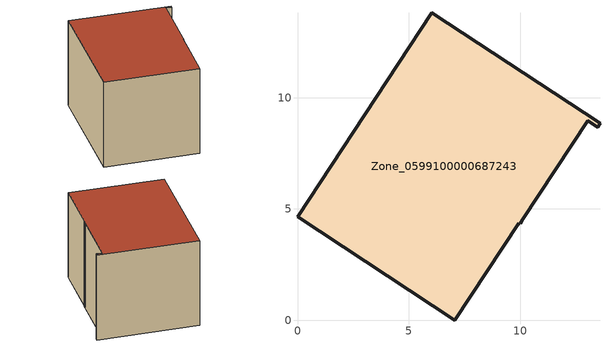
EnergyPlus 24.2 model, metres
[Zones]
Zone_0599100000687243
 floor ground (C_G): 10.13,4.54 10,4.33 9.95,4.36 7.08,0 0,4.65 6.02,13.81 13.59,8.84 13.48,8.67 13.05,8.96 z0
 wall outside (C_F): 13.48,8.67 13.59,8.84 6.02,13.81 0,4.65 7.08,0 9.95,4.36 10,4.33 10.13,4.54 13.05,8.96 13.48,8.67 z0:8.26
 roof outside (C_R): 10.13,4.54 13.05,8.96 13.48,8.67 13.59,8.84 6.02,13.81 0,4.65 7.08,0 9.95,4.36 10,4.33 z8.26
[BUILDING]
Pand.0599100000687243: North Axis=0; Terrain=City; Loads Convergence Tolerance Value=0.04; Temperature Convergence Tolerance Value=0.4; Solar Distribution=FullExterior; Maximum Number of Warmup Days=25; Minimum Number of Warmup Days=1
[Site:Location]
Rotterdam.The.Hague.AP_ZH_NLD Design_Conditions: Latitude=51.96; Longitude=4.45; Time Zone=1; Elevation=-4.5
[SITE:GROUNDTEMPERATURE:BUILDINGSURFACE]
18, 18, 18, 18, 18, 18, 18, 18, 18, 18, 18, 18
[MATERIAL] Thermal Absorptance=0.9; Solar Absorptance=0.7; Visible Absorptance=0.7
Name | Roughness | Thickness | Conductivity | Density | Specific Heat
G.TI.1975-1991 | MediumSmooth | 0.15 | 0.288461 | 540 | 1210
F.TI.1975-1991 | Rough | 0.3 | 0.230769 | 1920 | 840
R.TI.1975-1991 | MediumRough | 0.2 | 0.153846 | 1500 | 1000
[CONSTRUCTION]
C_G: G.TI.1975-1991
C_F: F.TI.1975-1991
C_R: R.TI.1975-1991
[ZONE]
Zone_0599100000687243: Type=1; Multiplier=1; Ceiling Height=Autocalculate; Volume=Autocalculate; Floor Area=autocalculate; Part of Total Floor Area=Yes
[ZONEINFILTRATION:DESIGNFLOWRATE]
Infil_Zone_0599100000687243: Zone or ZoneList or Space or SpaceList=Zone_0599100000687243; Schedule=AlwaysOn; Design Flow Rate Calculation Method=Flow/Area; Flow Rate per Floor Area=0.003; Constant Term Coefficient=1; Temperature Term Coefficient=0; Velocity Term Coefficient=0; Velocity Squared Term Coefficient=0
[HVACTEMPLATE:ZONE:IDEALLOADSAIRSYSTEM]
Zone_0599100000687243: Maximum Heating Supply Air Temperature=50; Minimum Cooling Supply Air Temperature=13; Maximum Heating Supply Air Humidity Ratio=0.0156; Minimum Cooling Supply Air Humidity Ratio=0.0077; Heating Limit=NoLimit; Cooling Limit=NoLimit; Dehumidification Control Type=ConstantSensibleHeatRatio; Cooling Sensible Heat Ratio=0.7; Dehumidification Setpoint=60; Humidification Control Type=None; Humidification Setpoint=30; Outdoor Air Method=None; Outdoor Air Flow Rate per Person=0.00944; Outdoor Air Flow Rate per Zone Floor Area=0; Outdoor Air Flow Rate per Zone=0; Demand Controlled Ventilation Type=None; Outdoor Air Economizer Type=NoEconomizer; Heat Recovery Type=None; Sensible Heat Recovery Effectiveness=0.7; Latent Heat Recovery Effectiveness=0.65
[ZONECONTROL:THERMOSTAT]
ThermostatControl_Zone_0599100000687243: Zone or ZoneList=Zone_0599100000687243; Control Type Schedule=DualSetpointControlType; Control 1=Thermostat_Zone_0599100000687243; Temperature Difference Between Cutout And Setpoint=0
[THERMOSTATSETPOINT:DUALSETPOINT]
Thermostat_Zone_0599100000687243: Heating Setpoint Temperature Schedule=HeatingSetpoint_Zone_0599100000687243; Cooling Setpoint Temperature Schedule=CoolingSetpoint_Zone_0599100000687243
[SCHEDULE:COMPACT]
HeatingSetpoint_Zone_0599100000687243: Through: 12/31, For: AllDays, Until: 24:00, 21
CoolingSetpoint_Zone_0599100000687243: Through: 12/31, For: AllDays, Until: 24:00, 24
DualSetpointControlType: Through: 12/31, For: AllDays, Until: 24:00, 4
AlwaysOn: Through: 12/31, For: AllDays, Until: 24:00, 1
